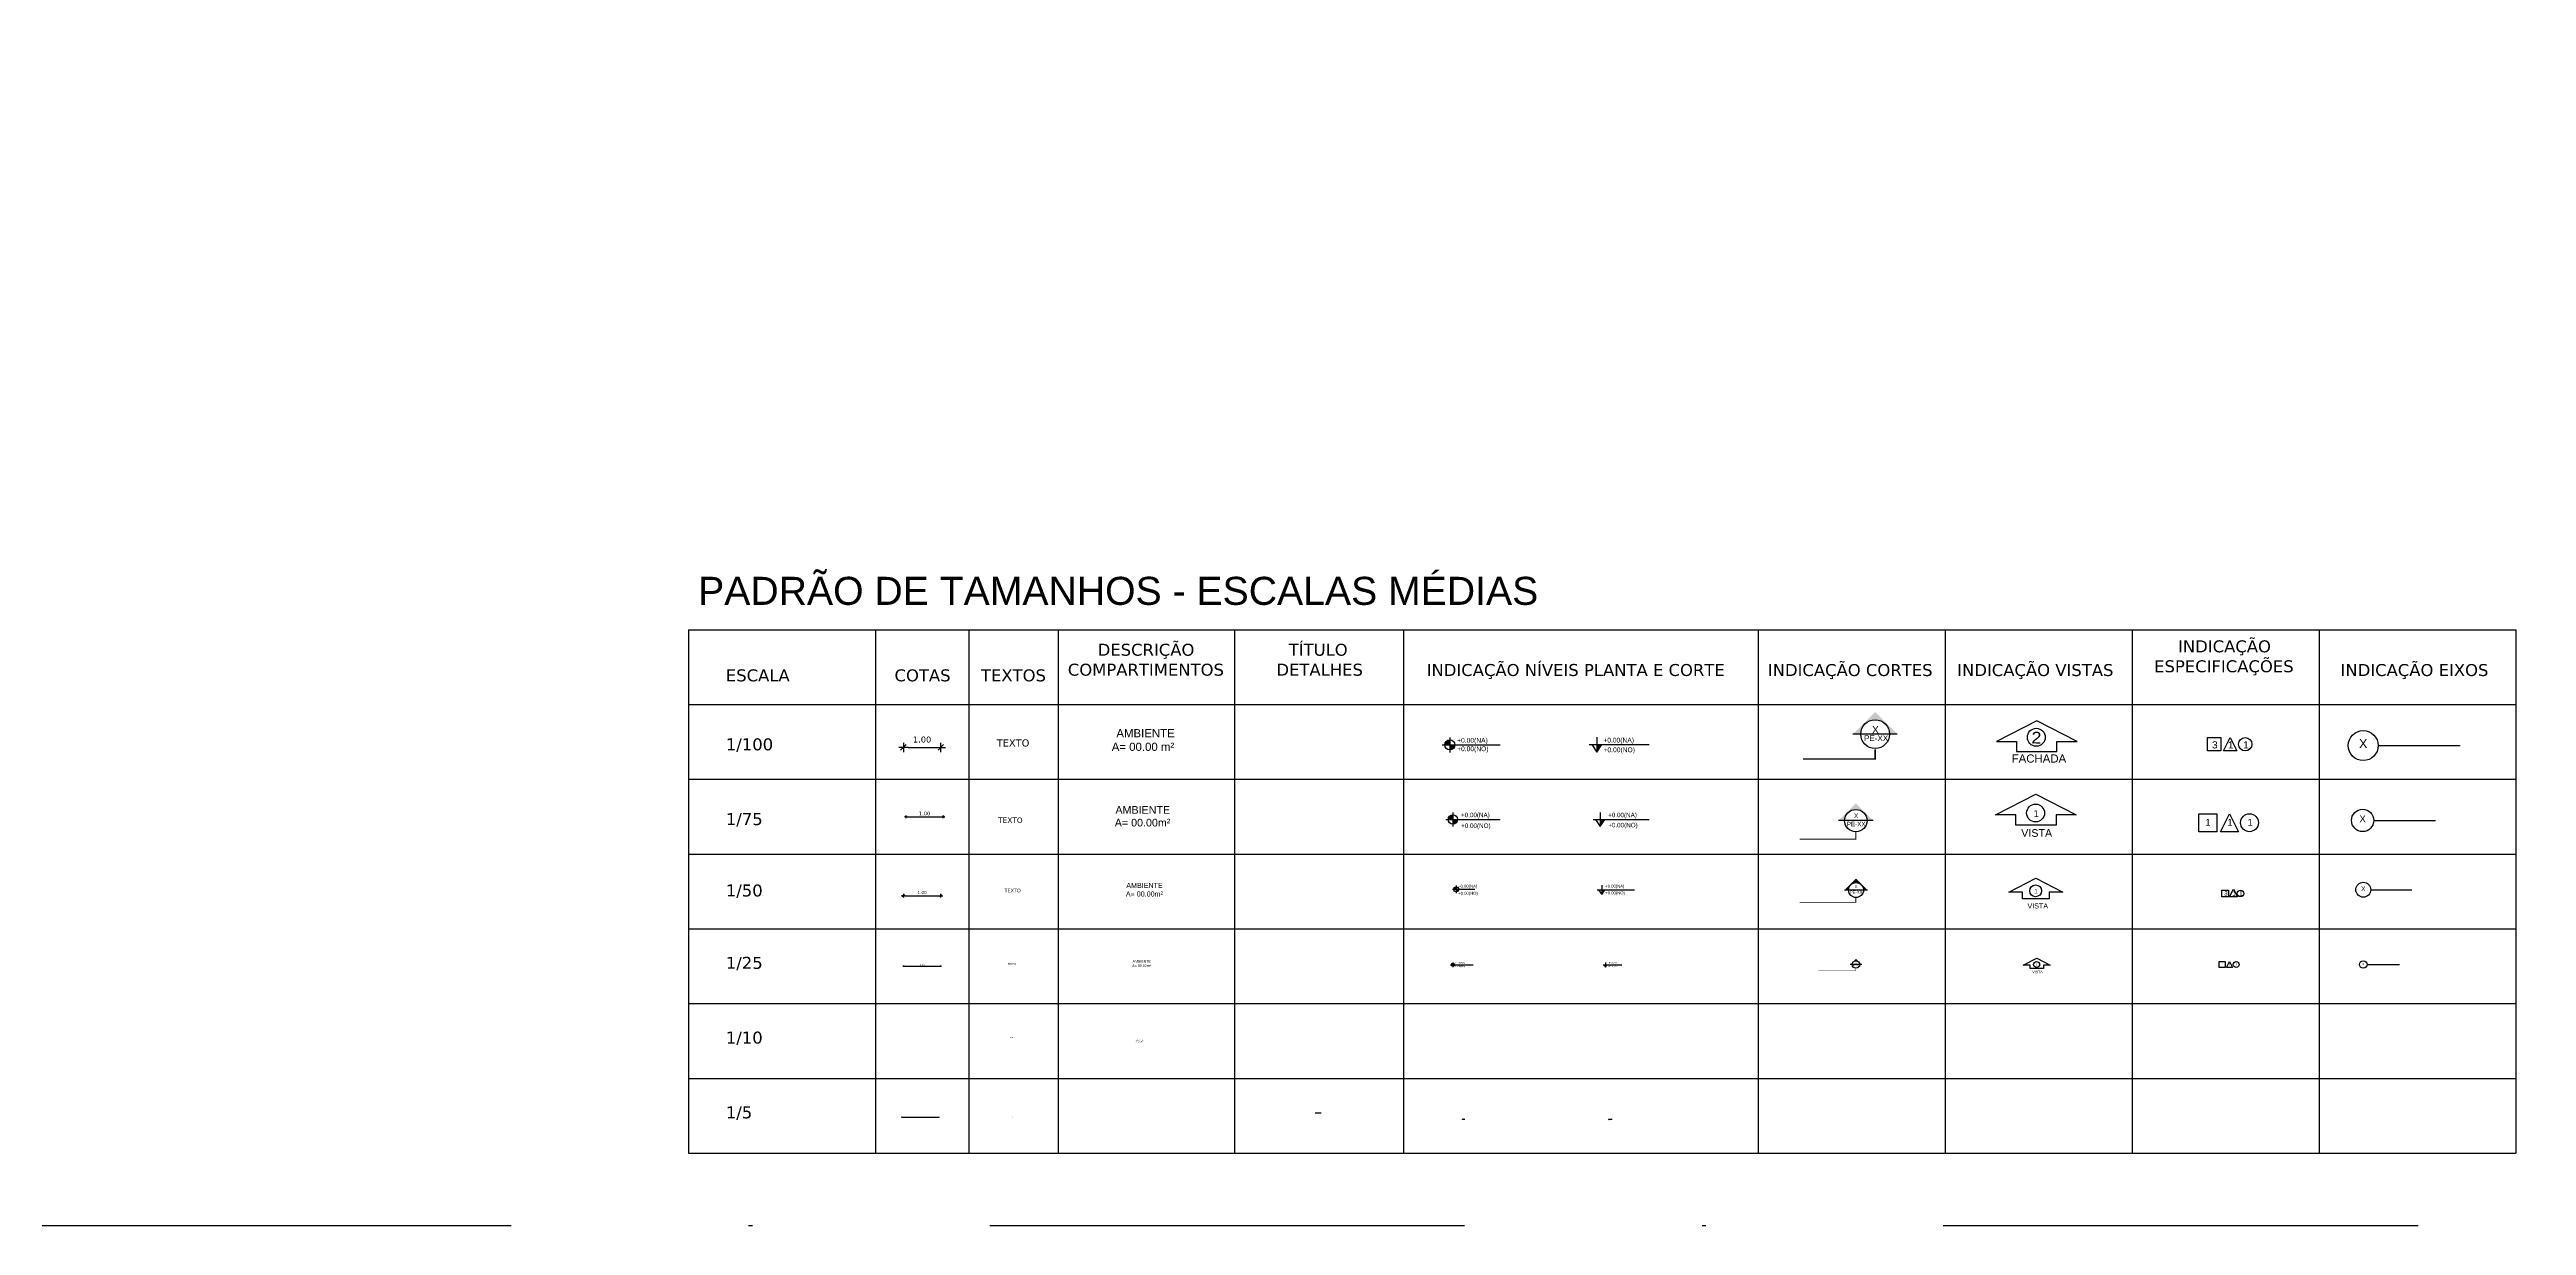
# Model space of a CAD drawing. Header units: inches. Extents: x 48 to 253, y 44 to 126.
# Drawn here: x 150.7 to 217, y 44.5 to 75.9 of the extents above; entities that cross this region are included whole.
import ezdxf

# ---------------------------------------------------------------- set-up
doc = ezdxf.new("R2010")
doc.units = ezdxf.units.IN
doc.header["$LTSCALE"] = 100
doc.header["$MEASUREMENT"] = 0
for name, pattern in [('C5', [60, 50, -5, 0, -5]), ('CONTINU', [0]), ('DASHDOT', [25.4, 12.7, -6.35, 0, -6.35])]:
    doc.linetypes.add(name, pattern=pattern)
for name, color, linetype in [('ARQ-CTA-1_025', 1, 'Continuous'), ('ARQ-CTA-1_050', 1, 'Continuous'), ('ARQ-CTA-1_100', 1, 'Continuous'), ('ARQ-EXO-1_025', 251, 'C5'), ('ARQ-EXO-1_050', 251, 'C5'), ('ARQ-EXO-1_100', 251, 'C5'), ('ARQ-HTC', 9, 'Continuous'), ('ARQ-SMB-1_025', 1, 'Continuous'), ('ARQ-SMB-1_050', 1, 'Continuous'), ('ARQ-SMB-1_075', 1, 'Continuous'), ('ARQ-SMB-1_100', 1, 'Continuous'), ('ARQ-TXT', 2, 'Continuous'), ('ARQ-TXT-1_025', 2, 'Continuous'), ('ARQ-TXT-1_050', 2, 'Continuous'), ('ARQ-TXT-1_075', 2, 'Continuous'), ('ARQ-TXT-1_100', 2, 'Continuous')]:
    doc.layers.add(name, color=color, linetype=linetype)
doc.styles.add('A20', font='arial.ttf', dxfattribs={"height": 0.2})
doc.styles.add('A26', font='arial.ttf', dxfattribs={"height": 0.26})
doc.styles.add('ESC-50-A20', font='arial.ttf', dxfattribs={"height": 0.1})
doc.styles.add('FNDE Text Cota 0075', font='verdana.ttf', dxfattribs={"height": 0.1})
doc.styles.add('FNDE Texto Cota 0005', font='verdana.ttf', dxfattribs={"height": 0.008})
doc.styles.add('FNDE Texto Cota 0025', font='verdana.ttf', dxfattribs={"height": 0.04})
doc.styles.add('FNDE Texto Cota 0050', font='verdana.ttf', dxfattribs={"height": 0.08})
doc.styles.add('FNDE Texto Cota 0100', font='verdana.ttf', dxfattribs={"height": 0.16})
doc.dimstyles.new('FNDE 1-0005', dxfattribs={"dimscale": 2.5, "dimtxt": 0.008, "dimasz": 0.0025, "dimexe": 0.15, "dimexo": 0.15, "dimgap": 0.0025, "dimtad": 1, "dimzin": 4, "dimdsep": 46, "dimtxsty": 'FNDE Texto Cota 0005', "dimblk": 'tic', "dimcen": 0.15, "dimdle": 0.15, "dimse1": 1, "dimse2": 1, "dimclrd": 251, "dimclre": 251, "dimclrt": 256, "dimaunit": 1, "dimadec": 3, "dimazin": 0, "dimtfac": 1, "dimtix": 1, "dimtmove": 2, "dimatfit": 3, "dimldrblk": 'tic', "dimfxl": 0.15, "dimtvp": 1, "dimtolj": 1, "dimtzin": 0, "dimarcsym": 0})
doc.dimstyles.new('FNDE 1-0025', dxfattribs={"dimscale": 5, "dimtxt": 0.04, "dimasz": 0.0035, "dimexe": 0.15, "dimexo": 0.15, "dimgap": 0.0025, "dimtad": 1, "dimzin": 1, "dimdsep": 46, "dimtxsty": 'FNDE Texto Cota 0025', "dimblk": 'tic', "dimcen": 0.015, "dimdle": 0.15, "dimse1": 1, "dimse2": 1, "dimclrd": 251, "dimclre": 251, "dimclrt": 256, "dimaunit": 1, "dimadec": 3, "dimazin": 0, "dimtfac": 1, "dimtix": 1, "dimtmove": 2, "dimatfit": 3, "dimfxl": 0.15, "dimtvp": 1, "dimtolj": 1, "dimtzin": 0, "dimarcsym": 0})
doc.dimstyles.new('FNDE 1-0050', dxfattribs={"dimscale": 5, "dimtxt": 0.08, "dimasz": 0.01, "dimexe": 0.15, "dimexo": 0.15, "dimgap": 0.01, "dimtad": 1, "dimzin": 1, "dimdsep": 46, "dimtxsty": 'FNDE Texto Cota 0050', "dimblk": 'tic', "dimcen": 0.015, "dimdle": 0.15, "dimse1": 1, "dimse2": 1, "dimclrd": 251, "dimclre": 251, "dimclrt": 256, "dimaunit": 1, "dimadec": 3, "dimazin": 0, "dimtfac": 1, "dimtix": 1, "dimtmove": 2, "dimatfit": 3, "dimfxl": 0.15, "dimtvp": 1, "dimtolj": 1, "dimtzin": 0, "dimarcsym": 0})
doc.dimstyles.new('FNDE 1-0100', dxfattribs={"dimscale": 2.5, "dimtxt": 0.16, "dimasz": 0.05, "dimexe": 0.15, "dimexo": 0.15, "dimgap": 0.05, "dimtad": 1, "dimzin": 4, "dimdsep": 46, "dimtxsty": 'FNDE Texto Cota 0100', "dimblk": 'tic', "dimcen": 0.15, "dimdle": 0.15, "dimse1": 1, "dimse2": 1, "dimclrd": 251, "dimclre": 251, "dimclrt": 256, "dimaunit": 1, "dimadec": 3, "dimazin": 0, "dimtfac": 1, "dimtix": 1, "dimtmove": 2, "dimatfit": 3, "dimldrblk": 'tic', "dimfxl": 0.15, "dimtvp": 1, "dimtolj": 1, "dimtzin": 0, "dimarcsym": 0})
doc.dimstyles.new('FNDE 1-075', dxfattribs={"dimscale": 2.5, "dimtxt": 0.1, "dimasz": 0.015, "dimexe": 0.15, "dimexo": 0.15, "dimgap": 0.015, "dimtad": 1, "dimzin": 4, "dimdsep": 46, "dimtxsty": 'FNDE Text Cota 0075', "dimblk": 'tic', "dimcen": 0.025, "dimdle": 0.15, "dimse1": 1, "dimse2": 1, "dimclrd": 251, "dimclre": 251, "dimclrt": 256, "dimaunit": 1, "dimadec": 3, "dimazin": 0, "dimtfac": 1, "dimtix": 1, "dimtmove": 2, "dimatfit": 3, "dimldrblk": 'DOTSMALL', "dimfxl": 0.15, "dimtvp": 1, "dimtolj": 1, "dimtzin": 0, "dimarcsym": 0})

# ---------------------------------------------------------------- blocks, each defined once
blk = doc.blocks.new('FNDE-Nível Corte-1_050')
blk.add_hatch(color=251).paths.add_polyline_path([(140.657, -0.187), (140.741, -0.187), (140.657, -0.313)])
at = {"color": 251}
for p, q in [((140.531, -0.187), (141.531, -0.187)), ((140.657, -0.061), (140.657, -0.313))]:
    blk.add_line(p, q, dxfattribs=at)
blk.add_lwpolyline([(140.573, -0.187), (140.657, -0.313), (140.741, -0.187)], dxfattribs=at)
blk = doc.blocks.new('tic')
at = {"color": 251}
for p, q in [((-1, 0), (1, 0)), ((0, -1), (0, 1))]:
    blk.add_line(p, q, dxfattribs=at)
blk.add_line((-0.6, -0.6), (0.6, 0.6))
blk = doc.blocks.new('*D150')
at = {"layer": 'ARQ-CTA-1_025', "color": 251, "lineweight": -2}
blk.add_line((173.565, 51.422), (174.53, 51.422), dxfattribs=at)
at = {"layer": 'DEFPOINTS', "color": 0}
for p in [(174.548, 51.422), (173.548, 50.422), (174.548, 50.422)]:
    blk.add_point(p, dxfattribs=at)
at = {"layer": 'ARQ-CTA-1_025', "color": 251, "lineweight": -2, "xscale": 0.0175, "yscale": 0.0175, "zscale": 0.0175, "rotation": 180}
blk.add_blockref('tic', (173.548, 51.422), dxfattribs=at)
at = {"layer": 'ARQ-CTA-1_025', "color": 251, "lineweight": -2, "xscale": 0.0175, "yscale": 0.0175, "zscale": 0.0175}
blk.add_blockref('tic', (174.548, 51.422), dxfattribs=at)
at = {"layer": 'ARQ-CTA-1_025', "insert": (174.048, 51.455), "char_height": 0.04, "attachment_point": 5, "style": 'FNDE Texto Cota 0025'}
blk.add_mtext('\\A1;1.00', dxfattribs=at)
blk = doc.blocks.new('*D151')
at = {"layer": 'ARQ-CTA-1_100', "color": 251, "lineweight": -2}
blk.add_line((173.673, 57.277), (174.423, 57.277), dxfattribs=at)
at = {"layer": 'DEFPOINTS', "color": 0}
for p in [(174.548, 57.277), (173.548, 56.422), (174.548, 56.422)]:
    blk.add_point(p, dxfattribs=at)
at = {"layer": 'ARQ-CTA-1_100', "color": 251, "lineweight": -2, "xscale": 0.125, "yscale": 0.125, "zscale": 0.125, "rotation": 180}
blk.add_blockref('tic', (173.548, 57.277), dxfattribs=at)
at = {"layer": 'ARQ-CTA-1_100', "color": 251, "lineweight": -2, "xscale": 0.125, "yscale": 0.125, "zscale": 0.125}
blk.add_blockref('tic', (174.548, 57.277), dxfattribs=at)
at = {"layer": 'ARQ-CTA-1_100', "insert": (174.048, 57.485), "char_height": 0.16, "attachment_point": 5, "style": 'FNDE Texto Cota 0100'}
blk.add_mtext('\\A1;1.00', dxfattribs=at)
blk = doc.blocks.new('FNDE-Nível Planta-1_025')
at = {"linetype": 'Continuous', "ltscale": 0.5}
h = blk.add_hatch(color=251, dxfattribs=at)
h.paths.add_polyline_path([(135.657, 3.813), (135.657, 3.855, 0.414214), (135.615, 3.813)])
h.paths.add_polyline_path([(135.657, 3.813), (135.657, 3.771, 0.414214), (135.699, 3.813)])
at = {"color": 251}
for p, q in [((135.594, 3.813), (135.699, 3.813)), ((135.657, 3.876), (135.657, 3.75)), ((135.699, 3.813), (136.199, 3.813))]:
    blk.add_line(p, q, dxfattribs=at)
blk.add_circle((135.657, 3.813), 0.042, dxfattribs=at)
blk = doc.blocks.new('FNDE-Nível Planta-1_050')
at = {"linetype": 'Continuous', "ltscale": 0.5}
h = blk.add_hatch(color=251, dxfattribs=at)
h.paths.add_polyline_path([(135.698, 5.827), (135.698, 5.894, 0.414214), (135.631, 5.827)])
h.paths.add_polyline_path([(135.698, 5.827), (135.698, 5.76, 0.414214), (135.766, 5.827)])
at = {"color": 251}
for p, q in [((135.598, 5.827), (135.766, 5.827)), ((135.698, 5.928), (135.698, 5.726)), ((135.766, 5.827), (136.198, 5.827))]:
    blk.add_line(p, q, dxfattribs=at)
blk.add_circle((135.698, 5.827), 0.0672, dxfattribs=at)
blk = doc.blocks.new('FNDE-Nível Corte-1_100')
blk.add_hatch(color=251).paths.add_polyline_path([(140.657, 1.813), (140.825, 1.813), (140.657, 1.561)])
at = {"color": 251}
for p, q in [((140.405, 1.813), (142.405, 1.813)), ((140.657, 2.065), (140.657, 1.561))]:
    blk.add_line(p, q, dxfattribs=at)
blk.add_lwpolyline([(140.489, 1.813), (140.657, 1.561), (140.825, 1.813)], dxfattribs=at)
blk = doc.blocks.new('FNDE-Nível Corte-1_025')
blk.add_hatch(color=251).paths.add_polyline_path([(140.657, -2.479), (140.699, -2.479), (140.657, -2.542)])
at = {"color": 251}
for p, q in [((140.594, -2.479), (141.094, -2.479)), ((140.657, -2.416), (140.657, -2.542))]:
    blk.add_line(p, q, dxfattribs=at)
blk.add_lwpolyline([(140.615, -2.479), (140.657, -2.542), (140.699, -2.479)], dxfattribs=at)
blk = doc.blocks.new('FNDE-Ind Corte-1_025')
blk.add_hatch(color=251).paths.add_polyline_path([(242.46, -6.253), (242.514, -6.253, -1), (242.714, -6.253), (242.768, -6.253), (242.614, -6.099)])
at = {"color": 251, "linetype": 'Continuous'}
blk.add_line((242.768, -6.253), (242.46, -6.253), dxfattribs=at)
blk.add_circle((242.614, -6.253), 0.1, dxfattribs=at)
blk = doc.blocks.new('FNDE-Ind Corte-1_050')
blk.add_hatch(color=251).paths.add_polyline_path([(242.306, -4.253), (242.414, -4.253, -1), (242.814, -4.253), (242.922, -4.253), (242.614, -3.945)])
at = {"color": 251, "linetype": 'Continuous'}
blk.add_line((242.922, -4.253), (242.306, -4.253), dxfattribs=at)
blk.add_circle((242.614, -4.253), 0.2, dxfattribs=at)
blk = doc.blocks.new('FNDE-Nível Planta-1_100')
at = {"linetype": 'Continuous', "ltscale": 0.5}
h = blk.add_hatch(color=1, dxfattribs=at)
h.paths.add_polyline_path([(135.657, 7.813), (135.657, 7.981, 0.414214), (135.489, 7.813)])
h.paths.add_polyline_path([(135.657, 7.813), (135.657, 7.645, 0.414214), (135.825, 7.813)])
at = {"color": 1}
for p, q in [((135.405, 7.813), (135.825, 7.813)), ((135.657, 8.065), (135.657, 7.561)), ((135.825, 7.813), (137.338, 7.813))]:
    blk.add_line(p, q, dxfattribs=at)
blk.add_circle((135.657, 7.813), 0.168, dxfattribs=at)
blk = doc.blocks.new('FNDE-Ind Corte-1_100')
blk.add_hatch(color=251).paths.add_polyline_path([(241.999, -2.386), (242.214, -2.386, -1), (243.014, -2.386), (243.229, -2.386), (242.614, -1.77)])
at = {"color": 251, "linetype": 'Continuous'}
blk.add_line((243.229, -2.386), (241.999, -2.386), dxfattribs=at)
blk.add_circle((242.614, -2.386), 0.4, dxfattribs=at)
blk = doc.blocks.new('*D152')
at = {"layer": 'ARQ-CTA-1_050', "color": 251, "lineweight": -2}
blk.add_line((173.598, 53.309), (174.498, 53.309), dxfattribs=at)
at = {"layer": 'DEFPOINTS', "color": 0}
for p in [(173.548, 53.853), (174.548, 53.853), (174.548, 53.309)]:
    blk.add_point(p, dxfattribs=at)
at = {"layer": 'ARQ-CTA-1_050', "color": 251, "lineweight": -2, "xscale": 0.05, "yscale": 0.05, "zscale": 0.05, "rotation": 180}
blk.add_blockref('tic', (173.548, 53.309), dxfattribs=at)
at = {"layer": 'ARQ-CTA-1_050', "color": 251, "lineweight": -2, "xscale": 0.05, "yscale": 0.05, "zscale": 0.05}
blk.add_blockref('tic', (174.548, 53.309), dxfattribs=at)
at = {"layer": 'ARQ-CTA-1_050', "insert": (174.048, 53.392), "char_height": 0.08, "attachment_point": 5, "style": 'FNDE Texto Cota 0050'}
blk.add_mtext('\\A1;1.00', dxfattribs=at)
blk = doc.blocks.new('*D153')
at = {"layer": 'ARQ-HTC', "color": 251, "linetype": 'Continuous', "lineweight": -2}
blk.add_line((173.652, 55.419), (174.577, 55.419), dxfattribs=at)
at = {"layer": 'DEFPOINTS', "color": 0, "linetype": 'Continuous'}
for p in [(173.615, 55.543), (174.615, 55.543), (174.615, 55.419)]:
    blk.add_point(p, dxfattribs=at)
at = {"layer": 'ARQ-HTC', "color": 251, "linetype": 'Continuous', "lineweight": -2, "xscale": 0.0375, "yscale": 0.0375, "zscale": 0.0375, "rotation": 180}
blk.add_blockref('tic', (173.615, 55.419), dxfattribs=at)
at = {"layer": 'ARQ-HTC', "color": 251, "linetype": 'Continuous', "lineweight": -2, "xscale": 0.0375, "yscale": 0.0375, "zscale": 0.0375}
blk.add_blockref('tic', (174.615, 55.419), dxfattribs=at)
at = {"layer": 'ARQ-HTC', "linetype": 'Continuous', "insert": (174.115, 55.509), "char_height": 0.1, "attachment_point": 5, "style": 'FNDE Text Cota 0075'}
blk.add_mtext('\\A1;1.00', dxfattribs=at)
blk = doc.blocks.new('_DOTSMALL')
at = {"color": 0, "linetype": 'ByBlock', "const_width": 0.5}
blk.add_lwpolyline([(-0.0625, 0, 1), (0.0625, 0, 1)], format="xyb", close=True, dxfattribs=at)
blk = doc.blocks.new('*D154')
at = {"layer": 'ARQ-HTC', "color": 251, "linetype": 'Continuous', "lineweight": -2}
blk.add_line((173.508, 47.385), (174.496, 47.385), dxfattribs=at)
at = {"layer": 'DEFPOINTS', "color": 0, "linetype": 'Continuous'}
for p in [(173.502, 47.463), (174.502, 47.481), (174.502, 47.385)]:
    blk.add_point(p, dxfattribs=at)
at = {"layer": 'ARQ-HTC', "color": 251, "linetype": 'Continuous', "lineweight": -2, "xscale": 0.00625, "yscale": 0.00625, "zscale": 0.00625, "rotation": 180}
blk.add_blockref('tic', (173.502, 47.385), dxfattribs=at)
at = {"layer": 'ARQ-HTC', "color": 251, "linetype": 'Continuous', "lineweight": -2, "xscale": 0.00625, "yscale": 0.00625, "zscale": 0.00625}
blk.add_blockref('tic', (174.502, 47.385), dxfattribs=at)
at = {"layer": 'ARQ-HTC', "linetype": 'Continuous', "insert": (174.002, 47.396), "char_height": 0.008, "attachment_point": 5, "style": 'FNDE Texto Cota 0005'}
blk.add_mtext('\\A1;1.00', dxfattribs=at)

msp = doc.modelspace()

# ---------------------------------------------------------------- linework, layer by layer
at = {"color": 251}
for p, q in [((167.798, 60.422), (167.798, 46.422)), ((167.798, 60.422), (216.671, 60.422)), ((172.798, 60.422), (172.798, 46.422)), ((175.298, 60.422), (175.298, 46.422)), ((177.688, 60.422), (177.688, 46.422)), ((182.403, 60.422), (182.403, 46.422)), ((186.919, 60.422), (186.919, 46.422)), ((196.413, 60.422), (196.413, 46.422)), ((201.413, 60.422), (201.413, 46.422)), ((206.413, 60.422), (206.413, 46.422)), ((211.413, 60.422), (211.413, 46.422)), ((216.671, 60.422), (216.671, 46.422)), ((167.798, 58.422), (216.671, 58.422)), ((167.798, 58.422), (216.671, 58.422)), ((206.413, 58.469), (206.413, 46.422)), ((167.798, 56.422), (216.671, 56.422)), ((167.798, 54.422), (216.671, 54.422)), ((167.798, 52.422), (216.671, 52.422)), ((167.798, 50.422), (216.671, 50.422)), ((167.798, 48.422), (216.671, 48.422)), ((167.798, 46.422), (216.671, 46.422))]:
    msp.add_line(p, q, dxfattribs=at)
at = {"linetype": 'DASHDOT', "ltscale": 0.01}
msp.add_lwpolyline([(253.062, 125.533), (48.358, 125.533), (48.358, 44.49), (253.062, 44.49)], close=True, dxfattribs=at)
at = {"layer": 'ARQ-EXO-1_025', "ltscale": 0.05}
msp.add_line((212.694, 51.469), (213.563, 51.469), dxfattribs=at)
at = {"layer": 'ARQ-EXO-1_025', "linetype": 'CONTINU'}
msp.add_circle((212.594, 51.469), 0.1, dxfattribs=at)
at = {"layer": 'ARQ-EXO-1_050', "ltscale": 0.1}
msp.add_line((212.794, 53.469), (213.893, 53.469), dxfattribs=at)
at = {"layer": 'ARQ-EXO-1_050', "linetype": 'CONTINU'}
msp.add_circle((212.594, 53.469), 0.2, dxfattribs=at)
at = {"layer": 'ARQ-EXO-1_100', "ltscale": 0.2}
for p, q in [((212.992, 57.324), (215.189, 57.324)), ((212.877, 55.324), (214.524, 55.324))]:
    msp.add_line(p, q, dxfattribs=at)
at = {"layer": 'ARQ-EXO-1_100', "linetype": 'CONTINU'}
for centre, radius in [((212.592, 57.324), 0.4), ((212.577, 55.324), 0.3)]:
    msp.add_circle(centre, radius, dxfattribs=at)
at = {"layer": 'ARQ-HTC', "color": 5, "linetype": 'Continuous'}
msp.add_line((184.561, 47.5), (184.718, 47.5), dxfattribs=at)
at = {"layer": 'ARQ-SMB-1_025', "color": 251, "linetype": 'DASHDOT', "ltscale": 0.15}
msp.add_lwpolyline([(199.022, 51.369, 0.01, 0.01, 0), (199.022, 51.301, 0.01, 0.01, 0), (198.022, 51.301, 0, 0, 0)], format="xyseb", dxfattribs=at)
at = {"layer": 'ARQ-SMB-1_025'}
msp.add_lwpolyline([(208.743, 51.549), (208.903, 51.549), (208.903, 51.389), (208.743, 51.389)], close=True, dxfattribs=at)
msp.add_lwpolyline([(208.936, 51.389), (209.016, 51.549), (209.096, 51.389), (208.936, 51.389)], dxfattribs=at)
msp.add_circle((209.195, 51.469), 0.08, dxfattribs=at)
at = {"layer": 'ARQ-SMB-1_050', "color": 251, "linetype": 'DASHDOT', "ltscale": 0.3}
msp.add_lwpolyline([(199.022, 53.269, 0.02, 0.02, 0), (199.022, 53.134, 0.02, 0.02, 0), (197.522, 53.134, 0, 0, 0)], format="xyseb", dxfattribs=at)
at = {"layer": 'ARQ-SMB-1_100', "elevation": -2.835}
msp.add_lwpolyline([(204.399, 57.438), (204.938, 57.438), (203.86, 57.987), (202.782, 57.438), (203.321, 57.438), (203.321, 57.164), (204.399, 57.164), (204.399, 57.438)], dxfattribs=at)
at = {"layer": 'ARQ-SMB-1_100', "color": 251, "linetype": 'DASHDOT', "ltscale": 0.1}
msp.add_lwpolyline([(199.538, 57.226, 0.0385, 0.0385, 0), (199.538, 56.966, 0.0385, 0.0385, 0), (197.612, 56.966, 0, 0, 0)], format="xyseb", dxfattribs=at)
at = {"layer": 'ARQ-SMB-1_100'}
for points in [[(208.423, 57.539), (208.781, 57.539), (208.781, 57.181), (208.423, 57.181)], [(208.193, 55.502), (208.673, 55.502), (208.673, 55.022), (208.193, 55.022)], [(208.814, 53.454), (208.99, 53.454), (208.99, 53.278), (208.814, 53.278)]]:
    msp.add_lwpolyline(points, close=True, dxfattribs=at)
for points in [[(208.855, 57.181), (209.034, 57.539), (209.213, 57.181), (208.855, 57.181)], [(203.3, 55.475), (202.761, 55.475), (203.839, 56.023), (204.917, 55.475), (204.378, 55.475), (204.378, 55.2), (203.3, 55.2), (203.3, 55.475)], [(208.772, 55.022), (209.012, 55.502), (209.252, 55.022), (208.772, 55.022)], [(203.477, 53.408), (203.117, 53.408), (203.836, 53.774), (204.555, 53.408), (204.195, 53.408), (204.195, 53.226), (203.477, 53.226), (203.477, 53.408)], [(209.123, 53.487), (209.227, 53.278), (209.018, 53.278), (209.123, 53.487)], [(203.681, 51.453), (203.501, 51.453), (203.86, 51.636), (204.219, 51.453), (204.04, 51.453), (204.04, 51.362), (203.681, 51.362), (203.681, 51.453)]]:
    msp.add_lwpolyline(points, dxfattribs=at)
at = {"layer": 'ARQ-SMB-1_100', "color": 251, "linetype": 'DASHDOT', "ltscale": 0.6}
msp.add_lwpolyline([(199.022, 55.024, 0.03, 0.03, 0), (199.022, 54.821, 0.03, 0.03, 0), (197.522, 54.821, 0, 0, 0)], format="xyseb", dxfattribs=at)
at = {"layer": 'ARQ-SMB-1_100', "color": 2}
for centre, radius in [((203.848, 57.547), 0.239), ((203.829, 55.521), 0.239), ((203.83, 53.439), 0.159), ((203.857, 51.469), 0.0796)]:
    msp.add_circle(centre, radius, dxfattribs=at)
at = {"layer": 'ARQ-SMB-1_100'}
for centre, radius in [((209.436, 57.36), 0.179), ((209.55, 55.262), 0.24), ((209.311, 53.366), 0.088)]:
    msp.add_circle(centre, radius, dxfattribs=at)

# ---------------------------------------------------------------- block references
at = {"layer": 'ARQ-SMB-1_025'}
for name, p in [('FNDE-Nível Planta-1_025', (52.587, 47.65)), ('FNDE-Nível Corte-1_025', (51.666, 53.943)), ('FNDE-Ind Corte-1_025', (-43.59, 57.721))]:
    msp.add_blockref(name, p, dxfattribs=at)
at = {"layer": 'ARQ-SMB-1_050'}
for name, p in [('FNDE-Ind Corte-1_050', (-43.588, 57.712)), ('FNDE-Nível Planta-1_050', (52.633, 47.653)), ('FNDE-Nível Corte-1_050', (51.568, 53.653))]:
    msp.add_blockref(name, p, dxfattribs=at)
at = {"layer": 'ARQ-SMB-1_050', "xscale": 0.1, "yscale": 0.1, "zscale": 0.1}
for name, p in [('FNDE-Nível Planta-1_050', (174.94, 46.749)), ('FNDE-Nível Corte-1_050', (178.349, 47.349))]:
    msp.add_blockref(name, p, dxfattribs=at)
at = {"layer": 'ARQ-SMB-1_100'}
for name, p, xscale, yscale, zscale in [('FNDE-Ind Corte-1_100', (-33.987, 59.927), 0.9625343025600117, 0.9625343025600117, 0.9625343025600117), ('FNDE-Nível Planta-1_100', (79.636, 51.091), 0.8, 0.8, 0.8), ('FNDE-Nível Corte-1_100', (79.567, 55.9), 0.8, 0.8, 0.8), ('FNDE-Ind Corte-1_100', (17.061, 57.106), 0.75, 0.75, 0.75), ('FNDE-Nível Planta-1_100', (86.503, 49.49), 0.75, 0.75, 0.75), ('FNDE-Nível Corte-1_100', (86.688, 53.99), 0.75, 0.75, 0.75)]:
    msp.add_blockref(name, p, dxfattribs=dict(at, xscale=xscale, yscale=yscale, zscale=zscale))

# ---------------------------------------------------------------- texts
at = {"layer": 'ARQ-SMB-1_025', "style": 'ESC-50-A20'}
for tag, p, s in [('+0.00(NA)', (188.306, 51.497), 'NA'), ('+0.00(NO)', (188.307, 51.401), 'NO'), ('+0.00(NA)', (192.385, 51.497), 'NA'), ('+0.00(NO)', (192.386, 51.407), 'NO')]:
    msp.add_attdef(tag, p, s, height=0.04, dxfattribs=at)
at = {"layer": 'ARQ-SMB-1_050', "style": 'ESC-50-A20'}
for tag, p, s, height in [('+0.00(NA)', (188.384, 53.525), 'NA', 0.08), ('+0.00(NO)', (188.386, 53.333), 'NO', 0.08), ('+0.00(NA)', (192.319, 53.525), 'NA', 0.08), ('+0.00(NO)', (192.32, 53.345), 'NO', 0.08), ('+0.00(NA)', (188.515, 47.336), 'NA', 0.008), ('+0.00(NO)', (188.515, 47.317), 'NO', 0.008), ('+0.00(NA)', (192.425, 47.336), 'NA', 0.008), ('+0.00(NO)', (192.425, 47.318), 'NO', 0.008)]:
    msp.add_attdef(tag, p, s, height=height, dxfattribs=at)
at = {"layer": 'ARQ-SMB-1_075', "style": 'ESC-50-A20'}
for tag, p, s in [('+0.00(NA)', (188.462, 55.409), 'NA'), ('+0.00(NO)', (188.465, 55.121), 'NO'), ('+0.00(NA)', (192.397, 55.408), 'NA'), ('+0.00(NO)', (192.399, 55.138), 'NO')]:
    msp.add_attdef(tag, p, s, height=0.12, dxfattribs=at)
at = {"layer": 'ARQ-SMB-1_100', "color": 2, "style": 'A26', "text_generation_flag": 6, "width": 1.1}
msp.add_text('2', height=0.312, rotation=177.91572, dxfattribs=at).set_placement((203.713, 57.385))
at = {"layer": 'ARQ-SMB-1_100', "style": 'ESC-50-A20'}
for tag, p, s in [('+0.00(NA)', (188.358, 57.401), 'NA'), ('+0.00(NO)', (188.358, 57.174), 'NA'), ('+0.00(NA)', (192.269, 57.406), 'NA'), ('+0.00(NO)', (192.274, 57.147), 'NO')]:
    msp.add_attdef(tag, p, s, height=0.128, dxfattribs=at)
at = {"layer": 'ARQ-TXT', "attachment_point": 1, "style": 'ESC-50-A20'}
for s, width, gutter_width, insert, char_height in [('PADRÃO DE TAMANHOS - ESCALAS MÉDIAS', 23.10605, 12.5, (168.057, 61.838), 0.75), ('\\pi1.0553;{\\fVerdana|b0|i0|c0|p34;DESCRIÇÃO \\P\\pi0.25715;COMPARTIMENTOS}', 4.7147, 0.5, (177.688, 60.048), 0.32), ('\\pi1.4497;{\\fVerdana|b0|i0|c0|p34;TÍTULO\\P\\pi1.1201;DETALHES}', 4.51623, 0.5, (182.403, 60.048), 0.32), ('\\pi1.2261;{\\fVerdana|b0|i0|c0|p34;INDICAÇÃO \\P\\pi0.58677;ESPECIFICAÇÕES}', 5, 0.5, (206.413, 60.139), 0.32), ('{\\fVerdana|b0|i0|c0|p34;ESCALA}', 4, 0.5, (168.798, 59.363), 0.32), ('\\pi0.51168;{\\fVerdana|b0|i0|c0|p34;COTAS}', 2.5, 0.5, (172.798, 59.363), 0.32), ('\\pi0.32317;{\\fVerdana|b0|i0|c0|p34;TEXTOS}', 2.39053, 0.5, (175.298, 59.363), 0.32), ('\\pi0.6234;{\\fVerdana|b0|i0|c0|p34;INDICAÇÃO NÍVEIS PLANTA E CORTE}', 9.49351, 0.5, (186.919, 59.506), 0.32), ('{\\fVerdana|b0|i0|c0|p34;INDICAÇÃO CORTES}', 16.94727, 0.5, (196.667, 59.505), 0.32), ('\\pi0.31921;{\\fVerdana|b0|i0|c0|p34;INDICAÇÃO VISTAS}', 5, 0.5, (201.413, 59.505), 0.32), ('\\pi0.57205;{\\fVerdana|b0|i0|c0|p34;INDICAÇÃO EIXOS}', 5.25811, 0.5, (211.413, 59.505), 0.32), ('{\\fVerdana|b0|i0|c0|p34;1/100}', 8.52818, 0.5, (168.798, 57.518), 0.32), ('{\\fVerdana|b0|i0|c0|p34;1/75}', 8.52818, 0.5, (168.798, 55.518), 0.32), ('{\\fVerdana|b0|i0|c0|p34;1/50}', 8.52818, 0.5, (168.798, 53.609), 0.32), ('{\\fVerdana|b0|i0|c0|p34;1/25}', 8.52818, 0.5, (168.798, 51.674), 0.32), ('{\\fVerdana|b0|i0|c0|p34;1/10}', 8.52818, 0.5, (168.798, 49.674), 0.32), ('{\\fVerdana|b0|i0|c0|p34;1/5}', 8.52818, 0.5, (168.798, 47.674), 0.32)]:
    msp.add_mtext_dynamic_manual_height_columns(s, width=width, gutter_width=gutter_width, heights=[0], dxfattribs=dict(at, insert=insert, char_height=char_height))
at = {"layer": 'ARQ-TXT-1_025', "attachment_point": 1}
for s, insert, char_height, width, style in [('PE-XX', (198.942, 51.456), 0.04, 2.13204, 'ESC-50-A20'), ('X', (199.007, 51.53), 0.04, 2.13204, 'ESC-50-A20'), ('1', (208.808, 51.503), 0.06, 0.04313, 'A20'), ('1', (208.997, 51.503), 0.06, 0.04313, 'A20'), ('1', (209.177, 51.503), 0.06, 0.04313, 'A20'), ('X', (212.566, 51.512), 0.06, 0.04313, 'A20')]:
    msp.add_mtext(s, dxfattribs=dict(at, insert=insert, char_height=char_height, width=width, style=style))
at = {"layer": 'ARQ-TXT-1_025', "color": 3, "insert": (184.483, 47.483), "char_height": 0.012, "width": 0.23272, "attachment_point": 7, "style": 'ESC-50-A20'}
msp.add_mtext('\\pi0.079352;DETALHE 2 - VISTA\\P\\pi0.1406;{\\C256;ESCALA 1/5}', dxfattribs=at)
at = {"layer": 'ARQ-TXT-1_050', "style": 'ESC-50-A20'}
msp.add_text('FACHADA', height=0.2185, dxfattribs=at).set_placement((203.189, 56.869, -2.835))
at = {"layer": 'ARQ-TXT-1_050', "attachment_point": 1, "style": 'ESC-50-A20'}
for s, width, insert, char_height in [('\\pi1.0649;AMBIENTE     \\P\\pi0.94075;A= 00.00 m²', 3.27851, (178.179, 57.765), 0.21845), ('\\pi0.47118;AMBIENTE       \\P\\pi0.45365;A= 00.00m²', 2.38952, (178.747, 55.707), 0.2048), ('\\pi0.78181;VISTA     ', 2.38952, (202.663, 55.089), 0.2048), ('\\pi0.71237;AMBIENTE       \\P\\pi0.70069;A= 00.00m²', 2.38952, (178.797, 53.651), 0.13653), ('\\pi0.91946;VISTA     ', 2.38952, (202.693, 53.104), 0.13653), ('\\pi0.95357;AMBIENTE       \\P\\pi0.94772;A= 00.00m²', 2.38952, (178.722, 51.586), 0.06827), ('\\pi1.0571;VISTA     ', 2.38952, (202.685, 51.304), 0.06827), ('\\pi0.71237;AMBIENTE       \\P\\pi0.70069;A= 00.00m²', 2.38952, (179.057, 49.463), 0.02731)]:
    msp.add_mtext_dynamic_manual_height_columns(s, width=width, gutter_width=1, heights=[0], dxfattribs=dict(at, insert=insert, char_height=char_height))
at = {"layer": 'ARQ-TXT-1_050', "attachment_point": 1}
for s, insert, char_height, width, style in [('1', (203.776, 55.597), 0.18, 0.12938, 'A20'), ('PE-XX', (198.862, 53.444), 0.08, 4.26409, 'ESC-50-A20'), ('X', (198.991, 53.591), 0.08, 4.26409, 'ESC-50-A20'), ('1', (203.794, 53.49), 0.12, 0.08625, 'A20'), ('3', (208.874, 53.431), 0.12, 0.08625, 'A20'), ('1', (209.09, 53.431), 0.12, 0.08625, 'A20'), ('1', (209.276, 53.431), 0.12, 0.08625, 'A20'), ('X', (212.538, 53.556), 0.12, 0.08625, 'A20'), ('1', (203.839, 51.494), 0.06, 0.04313, 'A20')]:
    msp.add_mtext(s, dxfattribs=dict(at, insert=insert, char_height=char_height, width=width, style=style))
at = {"layer": 'ARQ-TXT-1_075', "attachment_point": 1, "style": 'ESC-50-A20'}
for width, insert, char_height in [(1.64607, (176.042, 57.491), 0.192), (1.60806, (176.08, 55.401), 0.144), (1.43813, (176.25, 53.496), 0.096), (1.34738, (176.341, 51.508), 0.048), (1.23336, (176.398, 49.527), 0.0192), (1.23336, (176.455, 47.384), 0.0096)]:
    msp.add_mtext_dynamic_manual_height_columns('{\\fVerdana|b0|i0|c0|p34;TEXTO}', width=width, gutter_width=0.5, heights=[0], dxfattribs=dict(at, insert=insert, char_height=char_height))
at = {"layer": 'ARQ-TXT-1_100', "attachment_point": 1}
for s, insert, char_height, width, style in [('X', (199.456, 57.846), 0.193, 8.20866, 'ESC-50-A20'), ('PE-XX', (199.241, 57.599), 0.154, 6.56693, 'ESC-50-A20'), ('3', (208.548, 57.44), 0.192, 0.138, 'A20'), ('1', (208.97, 57.44), 0.192, 0.138, 'A20'), ('1', (209.381, 57.44), 0.192, 0.138, 'A20'), ('X', (212.48, 57.498), 0.24, 0.1725, 'A20'), ('PE-XX', (198.779, 55.286), 0.12, 6.39613, 'ESC-50-A20'), ('X', (198.975, 55.508), 0.12, 6.39613, 'ESC-50-A20'), ('1', (208.37, 55.363), 0.18, 0.12938, 'A20'), ('1', (208.958, 55.363), 0.18, 0.12938, 'A20'), ('1', (209.496, 55.363), 0.18, 0.12938, 'A20'), ('X', (212.493, 55.455), 0.18, 0.12938, 'A20')]:
    msp.add_mtext(s, dxfattribs=dict(at, insert=insert, char_height=char_height, width=width, style=style))

# ---------------------------------------------------------------- dimensions: what is measured, and where the dimension line sits
at = {"layer": 'ARQ-CTA-1_025'}
dim = msp.add_linear_dim(base=(174.548, 51.422), p1=(173.548, 50.422), p2=(174.548, 50.422), dimstyle='FNDE 1-0025', dxfattribs=at)
dim.commit()
dim.dimension.update_dxf_attribs({"geometry": '*D150', "text_midpoint": (174.048, 51.455)})
at = {"layer": 'ARQ-CTA-1_050'}
dim = msp.add_linear_dim(base=(174.548, 53.309), p1=(173.548, 53.853), p2=(174.548, 53.853), dimstyle='FNDE 1-0050', override={"dimtad": 0}, dxfattribs=at)
dim.commit()
dim.dimension.update_dxf_attribs({"geometry": '*D152', "text_midpoint": (174.048, 53.392)})
at = {"layer": 'ARQ-CTA-1_100'}
dim = msp.add_linear_dim(base=(174.548, 57.277), p1=(173.548, 56.422), p2=(174.548, 56.422), dimstyle='FNDE 1-0100', dxfattribs=at)
dim.commit()
dim.dimension.update_dxf_attribs({"geometry": '*D151', "text_midpoint": (174.048, 57.485)})
at = {"layer": 'ARQ-HTC', "linetype": 'Continuous'}
for base, p1, p2, dimstyle, picture, middle in [((174.615, 55.419), (173.615, 55.543), (174.615, 55.543), 'FNDE 1-075', '*D153', (174.115, 55.509)), ((174.502, 47.385), (173.502, 47.463), (174.502, 47.481), 'FNDE 1-0005', '*D154', (174.002, 47.396))]:
    dim = msp.add_linear_dim(base=base, p1=p1, p2=p2, dimstyle=dimstyle, dxfattribs=at)
    dim.commit()
    dim.dimension.update_dxf_attribs({"geometry": picture, "text_midpoint": middle})

doc.saveas('drawing.dxf')
